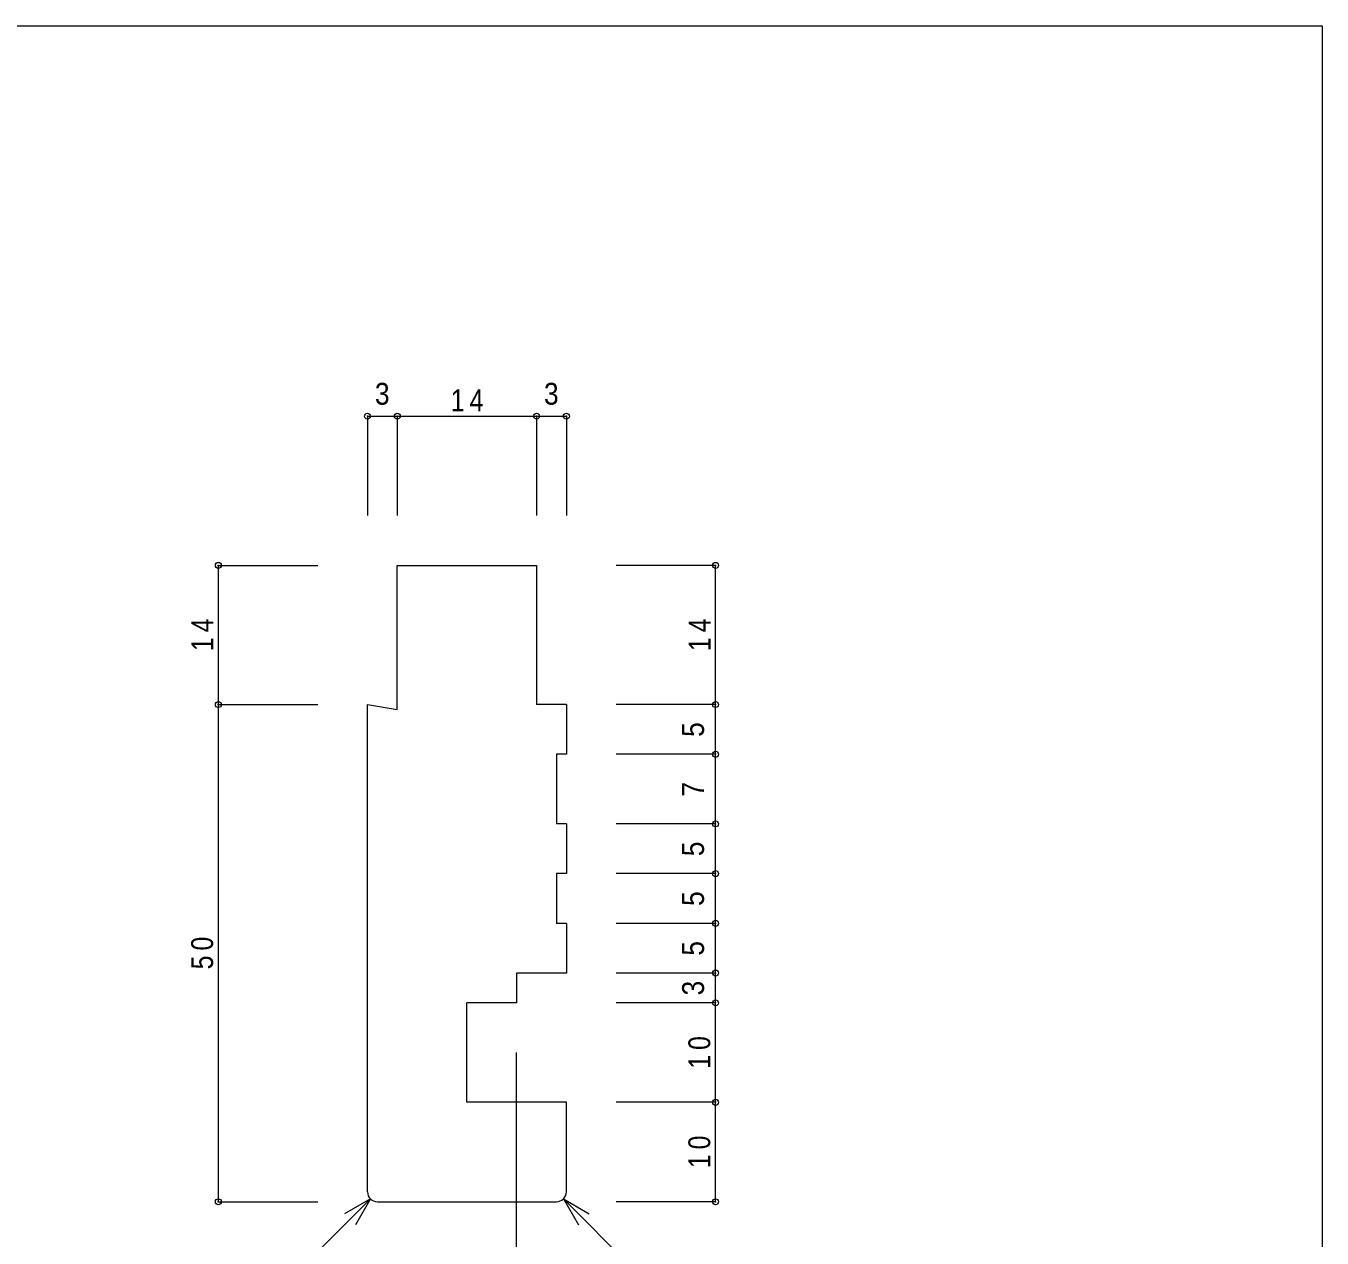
# Model space of a CAD drawing. Units: millimetres on the paper. Extents: x -141 to 141, y -98 to 98.
# Drawn here: x 10.7 to 141, y -24.4 to 97.5 of the extents above; entities that cross this region are included whole.
import ezdxf
from ezdxf.enums import TextEntityAlignment as Align

# ---------------------------------------------------------------- set-up
doc = ezdxf.new("R2010")
doc.units = ezdxf.units.MM
doc.header["$PDMODE"] = 32
doc.header["$PDSIZE"] = 0.6
for name, color, linetype, lineweight in [('0-0_ＫＢ製品', 2, 'Continuous', 9), ('0-3_寸法', 4, 'Continuous', 9), ('0-4_引出線字', 4, 'Continuous', 9), ('F-0_図面枠', 5, 'Continuous', 9)]:
    doc.layers.add(name, color=color, linetype=linetype, lineweight=lineweight)
doc.styles.add('HGｺﾞｼｯｸM', font='')
doc.styles.get('HGｺﾞｼｯｸM').set_extended_font_data('HGｺﾞｼｯｸM')

msp = doc.modelspace()

# ---------------------------------------------------------------- linework, layer by layer
at = {"layer": '0-0_ＫＢ製品'}
for p, q in [((62, 43.25), (62, 29.25)), ((45, -19.75), (45, 29.25)), ((65, 29.25), (62, 29.25)), ((65, 17.25), (64, 17.25)), ((65, 17.25), (65, 12.25)), ((65, 12.25), (64, 12.25)), ((64, 12.25), (64, 7.25)), ((65, 7.25), (64, 7.25)), ((65, 7.25), (65, 2.25)), ((60, 2.25), (60, -0.75)), ((65, 2.25), (60, 2.25)), ((60, -0.75), (55, -0.75)), ((55, -10.75), (55, -0.75)), ((65, -10.75), (55, -10.75)), ((65, -19.75), (65, -10.75)), ((46, -20.75), (64, -20.75))]:
    msp.add_line(p, q, dxfattribs=at)
for points in [[(45, 29.25), (48, 28.75), (48, 43.25), (62, 43.25)], [(65, 29.25), (65, 24.25), (64, 24.25), (64, 17.25)]]:
    msp.add_lwpolyline(points, dxfattribs=at)
for centre, start, end in [((46, -19.75), 180, 270), ((64, -19.75), 270, 0)]:
    msp.add_arc(centre, 1, start, end, dxfattribs=at)
at = {"layer": '0-3_寸法'}
for p, q in [((45, 58.25), (48, 58.25)), ((45, 58.25), (45, 48.25)), ((48, 58.25), (48, 48.25)), ((48, 58.25), (62, 58.25)), ((62, 58.25), (62, 48.25)), ((62, 58.25), (65, 58.25)), ((65, 58.25), (65, 48.25)), ((30, 43.25), (30, 29.25)), ((30, 43.25), (40, 43.25)), ((80, 43.25), (70, 43.25)), ((80, 29.25), (80, 43.25)), ((30, 29.25), (40, 29.25)), ((30, 29.25), (30, -20.75)), ((80, 29.25), (70, 29.25)), ((80, 24.25), (80, 29.25)), ((80, 24.25), (70, 24.25)), ((80, 17.25), (80, 24.25)), ((80, 17.25), (70, 17.25)), ((80, 12.25), (80, 17.25)), ((80, 12.25), (70, 12.25)), ((80, 7.25), (80, 12.25)), ((80, 7.25), (70, 7.25)), ((80, 2.25), (80, 7.25)), ((80, 2.25), (70, 2.25)), ((80, -0.75), (80, 2.25)), ((80, -0.75), (70, -0.75)), ((80, -10.75), (80, -0.75)), ((60, -35.75), (60, -5.75)), ((80, -10.75), (70, -10.75)), ((80, -20.75), (80, -10.75)), ((30, -20.75), (40, -20.75)), ((80, -20.75), (70, -20.75))]:
    msp.add_line(p, q, dxfattribs=at)
for p in [(45, 58.25), (48, 58.25), (62, 58.25), (65, 58.25), (30, 43.25), (80, 43.25), (30, 29.25), (80, 29.25), (80, 24.25), (80, 17.25), (80, 12.25), (80, 7.25), (80, 2.25), (80, -0.75), (80, -10.75), (30, -20.75), (80, -20.75)]:
    msp.add_point(p, dxfattribs=at)
at = {"layer": '0-4_引出線字'}
for p, q in [((45.293, -20.457), (30, -35.75)), ((45.293, -20.457), (42.695, -21.957)), ((45.293, -20.457), (43.793, -23.055)), ((64.707, -20.457), (66.207, -23.055)), ((64.707, -20.457), (67.305, -21.957)), ((64.707, -20.457), (80, -35.75))]:
    msp.add_line(p, q, dxfattribs=at)
at = {"layer": 'F-0_図面枠'}
for p, q in [((-141, 97.5), (141, 97.5)), ((141, 97.5), (141, -97.5))]:
    msp.add_line(p, q, dxfattribs=at)

# ---------------------------------------------------------------- texts
at = {"layer": '0-3_寸法', "color": 7, "style": 'HGｺﾞｼｯｸM', "width": 0.9}
for p in [(45.75, 58.75), (62.75, 58.75)]:
    msp.add_text('3', height=2.199, dxfattribs=at).set_placement(p, align=Align.BOTTOM_LEFT)
for s, p in [('5', (79.5, 26)), ('7', (79.5, 20)), ('5', (79.5, 14)), ('5', (79.5, 9)), ('5', (79.5, 4)), ('3', (79.5, 0))]:
    msp.add_text(s, height=2.199, rotation=90, dxfattribs=at).set_placement(p, align=Align.BOTTOM_LEFT)
at = {"layer": '0-3_寸法', "color": 7, "insert": (53.375, 58.75), "char_height": 2.199, "attachment_point": 7, "style": 'HGｺﾞｼｯｸM'}
msp.add_mtext('\\T1.36;\\W0.85;14', dxfattribs=at)
at = {"layer": '0-3_寸法', "color": 7, "char_height": 2.199, "attachment_point": 7, "rotation": 90, "style": 'HGｺﾞｼｯｸM'}
for s, insert in [('\\T1.36;\\W0.85;14', (29.5, 34.625)), ('\\T1.36;\\W0.85;14', (79.5, 34.625)), ('\\T1.36;\\W0.85;50', (29.5, 2.625)), ('\\T1.36;\\W0.85;10', (79.5, -7.375)), ('\\T1.36;\\W0.85;10', (79.5, -17.375))]:
    msp.add_mtext(s, dxfattribs=dict(at, insert=insert))

doc.saveas('drawing.dxf')
